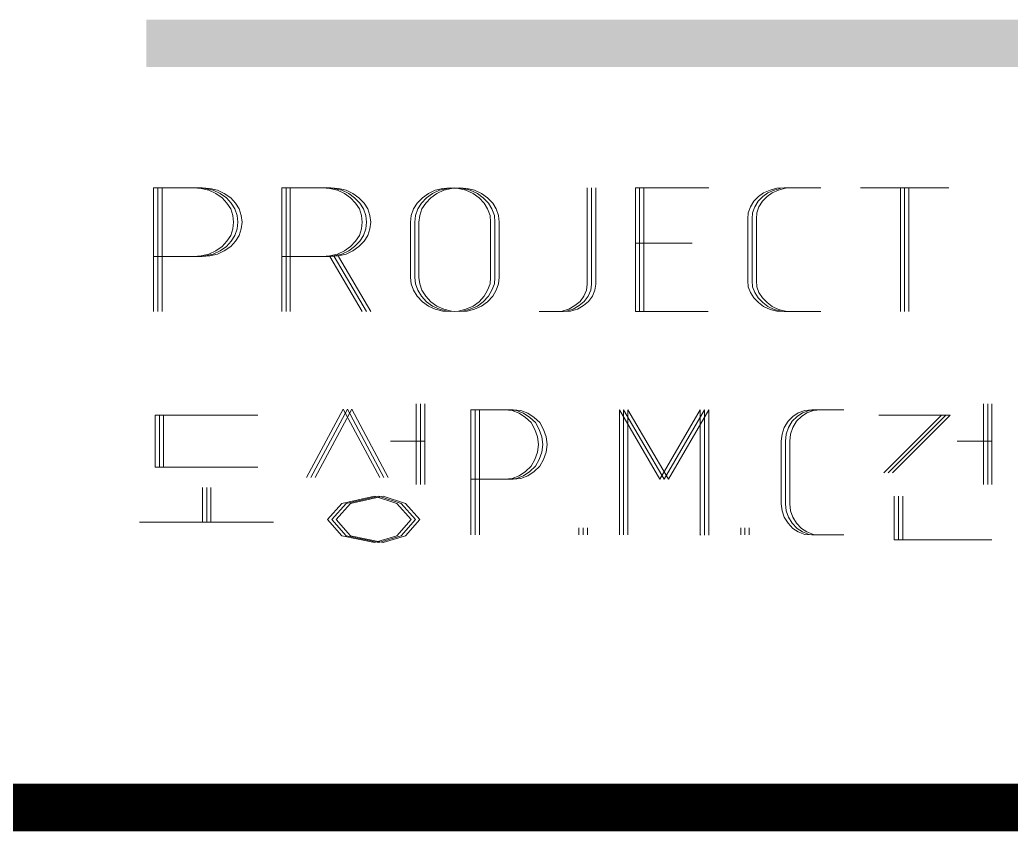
# Model space of a CAD drawing. Header units: millimetres. Extents: x 83956 to 461956, y 36707 to 125807.
# Drawn here: x 138495 to 140066, y 45388 to 46674 of the extents above; entities that cross this region are included whole.
import ezdxf

# ---------------------------------------------------------------- set-up
doc = ezdxf.new("R2010")
doc.units = ezdxf.units.MM
doc.header["$LTSCALE"] = 100
doc.header["$MEASUREMENT"] = 0
doc.layers.add('FORM', color=8, linetype='CONTINUOUS')

# ---------------------------------------------------------------- blocks, each defined once
blk = doc.blocks.new('PMC-mark')
at = {"layer": 'FORM', "lineweight": 0}
for p, q in [((606.2, 1310.2), (521.6, 1310.2)), ((521.6, 1310.2), (521.6, 1048.3)), ((615.2, 1310.2), (530.6, 1310.2)), ((530.6, 1310.2), (530.6, 1048.3)), ((624.2, 1310.2), (539.6, 1310.2)), ((539.6, 1310.2), (539.6, 1048.3)), ((606.2, 1310.2), (622.4, 1308.4)), ((615.2, 1310.2), (631.4, 1308.4)), ((622.4, 1308.4), (638.6, 1304.8)), ((624.2, 1310.2), (640.4, 1308.4)), ((631.4, 1308.4), (647.6, 1304.8)), ((638.6, 1304.8), (653, 1297.6)), ((640.4, 1308.4), (656.6, 1304.8)), ((647.6, 1304.8), (662, 1297.6)), ((656.6, 1304.8), (671, 1297.6)), ((878, 1310.2), (792.5, 1310.2)), ((792.5, 1310.2), (792.5, 1048.3)), ((887, 1310.2), (801.5, 1310.2)), ((801.5, 1310.2), (801.5, 1048.3)), ((896, 1310.2), (810.5, 1310.2)), ((810.5, 1310.2), (810.5, 1048.3)), ((878, 1310.2), (894.2, 1308.4)), ((887, 1310.2), (903.2, 1308.4)), ((894.2, 1308.4), (910.4, 1304.8)), ((896, 1310.2), (912.2, 1308.4)), ((903.2, 1308.4), (919.4, 1304.8)), ((910.4, 1304.8), (924.8, 1297.6)), ((912.2, 1308.4), (928.4, 1304.8)), ((919.4, 1304.8), (933.8, 1297.6)), ((928.4, 1304.8), (942.8, 1297.6)), ((1102.1, 1297.6), (1116.5, 1304.8)), ((1111.1, 1297.6), (1125.5, 1304.8)), ((1116.5, 1304.8), (1132.7, 1308.4)), ((1120.1, 1297.6), (1134.5, 1304.8)), ((1125.5, 1304.8), (1141.7, 1308.4)), ((1132.7, 1308.4), (1148.9, 1310.2)), ((1134.5, 1304.8), (1150.7, 1308.4)), ((1141.7, 1308.4), (1157.9, 1310.2)), ((1148.9, 1310.2), (1166, 1308.4)), ((1150.7, 1308.4), (1166.9, 1310.2)), ((1157.9, 1310.2), (1175, 1308.4)), ((1166, 1308.4), (1181.3, 1304.8)), ((1166.9, 1310.2), (1184, 1308.4)), ((1175, 1308.4), (1190.3, 1304.8)), ((1181.3, 1304.8), (1196.6, 1297.6)), ((1184, 1308.4), (1199.3, 1304.8)), ((1190.3, 1304.8), (1205.6, 1297.6)), ((1199.3, 1304.8), (1214.6, 1297.6)), ((1437.8, 1310.2), (1437.8, 1105.9)), ((1446.8, 1310.2), (1446.8, 1105.9)), ((1455.8, 1310.2), (1455.8, 1105.9)), ((1675.4, 1310.2), (1539.5, 1310.2)), ((1539.5, 1310.2), (1539.5, 1048.3)), ((1684.4, 1310.2), (1548.5, 1310.2)), ((1548.5, 1310.2), (1548.5, 1048.3)), ((1693.4, 1310.2), (1557.5, 1310.2)), ((1557.5, 1310.2), (1557.5, 1048.3)), ((1674.5, 1310.2), (1676.3, 1310.2)), ((1683.5, 1310.2), (1685.3, 1310.2)), ((1692.5, 1310.2), (1694.3, 1310.2)), ((1799.6, 1291.3), (1810.4, 1299.4)), ((1808.6, 1291.3), (1819.4, 1299.4)), ((1810.4, 1299.4), (1823.9, 1304.8)), ((1817.6, 1291.3), (1828.4, 1299.4)), ((1819.4, 1299.4), (1832.9, 1304.8)), ((1823.9, 1304.8), (1838.3, 1309.3)), ((1828.4, 1299.4), (1841.9, 1304.8)), ((1832.9, 1304.8), (1847.3, 1309.3)), ((1838.3, 1309.3), (1853.6, 1310.2)), ((1841.9, 1304.8), (1856.3, 1309.3)), ((1847.3, 1309.3), (1862.6, 1310.2)), ((1913, 1310.2), (1853.6, 1310.2)), ((1856.3, 1309.3), (1871.6, 1310.2)), ((1922, 1310.2), (1862.6, 1310.2)), ((1931, 1310.2), (1871.6, 1310.2)), ((2183.9, 1310.2), (2014.7, 1310.2)), ((2192.9, 1310.2), (2023.7, 1310.2)), ((2201.9, 1310.2), (2032.7, 1310.2)), ((2099.3, 1310.2), (2099.3, 1048.3)), ((2108.3, 1310.2), (2108.3, 1048.3)), ((2117.3, 1310.2), (2117.3, 1048.3)), ((653, 1297.6), (666.5, 1288.6)), ((662, 1297.6), (675.5, 1288.6)), ((666.5, 1288.6), (676.4, 1277.8)), ((671, 1297.6), (684.5, 1288.6)), ((675.5, 1288.6), (685.4, 1277.8)), ((676.4, 1277.8), (684.5, 1265.2)), ((684.5, 1288.6), (694.4, 1277.8)), ((685.4, 1277.8), (693.5, 1265.2)), ((694.4, 1277.8), (702.5, 1265.2)), ((924.8, 1297.6), (937.4, 1288.6)), ((933.8, 1297.6), (946.4, 1288.6)), ((937.4, 1288.6), (948.2, 1277.8)), ((942.8, 1297.6), (955.4, 1288.6)), ((946.4, 1288.6), (957.2, 1277.8)), ((948.2, 1277.8), (956.3, 1265.2)), ((955.4, 1288.6), (966.2, 1277.8)), ((957.2, 1277.8), (965.3, 1265.2)), ((966.2, 1277.8), (974.3, 1265.2)), ((1070.6, 1265.2), (1078.7, 1277.8)), ((1078.7, 1277.8), (1089.5, 1288.6)), ((1079.6, 1265.2), (1087.7, 1277.8)), ((1087.7, 1277.8), (1098.5, 1288.6)), ((1088.6, 1265.2), (1096.7, 1277.8)), ((1089.5, 1288.6), (1102.1, 1297.6)), ((1096.7, 1277.8), (1107.5, 1288.6)), ((1098.5, 1288.6), (1111.1, 1297.6)), ((1107.5, 1288.6), (1120.1, 1297.6)), ((1196.6, 1297.6), (1209.2, 1288.6)), ((1205.6, 1297.6), (1218.2, 1288.6)), ((1209.2, 1288.6), (1220, 1277.8)), ((1214.6, 1297.6), (1227.2, 1288.6)), ((1218.2, 1288.6), (1229, 1277.8)), ((1220, 1277.8), (1227.2, 1265.2)), ((1227.2, 1288.6), (1238, 1277.8)), ((1229, 1277.8), (1236.2, 1265.2)), ((1238, 1277.8), (1245.2, 1265.2)), ((1782.5, 1269.7), (1789.7, 1281.4)), ((1789.7, 1281.4), (1799.6, 1291.3)), ((1791.5, 1269.7), (1798.7, 1281.4)), ((1798.7, 1281.4), (1808.6, 1291.3)), ((1800.5, 1269.7), (1807.7, 1281.4)), ((1807.7, 1281.4), (1817.6, 1291.3)), ((684.5, 1265.2), (689, 1251.7)), ((693.5, 1265.2), (698, 1251.7)), ((702.5, 1265.2), (707, 1251.7)), ((956.3, 1265.2), (960.8, 1251.7)), ((965.3, 1265.2), (969.8, 1251.7)), ((974.3, 1265.2), (978.8, 1251.7)), ((1066.1, 1251.7), (1070.6, 1265.2)), ((1075.1, 1251.7), (1079.6, 1265.2)), ((1084.1, 1251.7), (1088.6, 1265.2)), ((1227.2, 1265.2), (1232.6, 1251.7)), ((1236.2, 1265.2), (1241.6, 1251.7)), ((1245.2, 1265.2), (1250.6, 1251.7)), ((1777.1, 1244.5), (1778, 1257.1)), ((1778, 1257.1), (1782.5, 1269.7)), ((1786.1, 1244.5), (1787, 1257.1)), ((1787, 1257.1), (1791.5, 1269.7)), ((1795.1, 1244.5), (1796, 1257.1)), ((1796, 1257.1), (1800.5, 1269.7)), ((689, 1251.7), (690.8, 1237.3)), ((690.8, 1237.3), (689, 1222.9)), ((698, 1251.7), (699.8, 1237.3)), ((699.8, 1237.3), (698, 1222.9)), ((707, 1251.7), (708.8, 1237.3)), ((708.8, 1237.3), (707, 1222.9)), ((960.8, 1251.7), (962.6, 1237.3)), ((962.6, 1237.3), (960.8, 1222.9)), ((969.8, 1251.7), (971.6, 1237.3)), ((971.6, 1237.3), (969.8, 1222.9)), ((978.8, 1251.7), (980.6, 1237.3)), ((980.6, 1237.3), (978.8, 1222.9)), ((1064.3, 1237.3), (1066.1, 1251.7)), ((1064.3, 1237.3), (1064.3, 1120.3)), ((1073.3, 1237.3), (1075.1, 1251.7)), ((1073.3, 1237.3), (1073.3, 1120.3)), ((1082.3, 1237.3), (1084.1, 1251.7)), ((1082.3, 1237.3), (1082.3, 1120.3)), ((1232.6, 1251.7), (1233.5, 1237.3)), ((1233.5, 1120.3), (1233.5, 1237.3)), ((1241.6, 1251.7), (1242.5, 1237.3)), ((1242.5, 1120.3), (1242.5, 1237.3)), ((1250.6, 1251.7), (1251.5, 1237.3)), ((1251.5, 1120.3), (1251.5, 1237.3)), ((1777.1, 1244.5), (1777.1, 1113.1)), ((1786.1, 1244.5), (1786.1, 1113.1)), ((1795.1, 1244.5), (1795.1, 1113.1)), ((689, 1222.9), (684.5, 1209.4)), ((698, 1222.9), (693.5, 1209.4)), ((707, 1222.9), (702.5, 1209.4)), ((960.8, 1222.9), (956.3, 1209.4)), ((969.8, 1222.9), (965.3, 1209.4)), ((978.8, 1222.9), (974.3, 1209.4)), ((676.4, 1196.8), (666.5, 1186)), ((685.4, 1196.8), (675.5, 1186)), ((684.5, 1209.4), (676.4, 1196.8)), ((694.4, 1196.8), (684.5, 1186)), ((693.5, 1209.4), (685.4, 1196.8)), ((702.5, 1209.4), (694.4, 1196.8)), ((948.2, 1196.8), (937.4, 1186)), ((957.2, 1196.8), (946.4, 1186)), ((956.3, 1209.4), (948.2, 1196.8)), ((966.2, 1196.8), (955.4, 1186)), ((965.3, 1209.4), (957.2, 1196.8)), ((974.3, 1209.4), (966.2, 1196.8)), ((653, 1177), (638.6, 1169.8)), ((662, 1177), (647.6, 1169.8)), ((666.5, 1186), (653, 1177)), ((671, 1177), (656.6, 1169.8)), ((675.5, 1186), (662, 1177)), ((684.5, 1186), (671, 1177)), ((924.8, 1177), (910.4, 1169.8)), ((933.8, 1177), (919.4, 1169.8)), ((937.4, 1186), (924.8, 1177)), ((942.8, 1177), (928.4, 1169.8)), ((946.4, 1186), (933.8, 1177)), ((955.4, 1186), (942.8, 1177)), ((1539.5, 1193.2), (1641.2, 1193.2)), ((1548.5, 1193.2), (1650.2, 1193.2)), ((1557.5, 1193.2), (1659.2, 1193.2)), ((521.6, 1164.4), (606.2, 1164.4)), ((530.6, 1164.4), (615.2, 1164.4)), ((539.6, 1164.4), (624.2, 1164.4)), ((606.2, 1164.4), (622.4, 1166.2)), ((615.2, 1164.4), (631.4, 1166.2)), ((638.6, 1169.8), (622.4, 1166.2)), ((624.2, 1164.4), (640.4, 1166.2)), ((647.6, 1169.8), (631.4, 1166.2)), ((656.6, 1169.8), (640.4, 1166.2)), ((792.5, 1164.4), (878, 1164.4)), ((801.5, 1164.4), (887, 1164.4)), ((810.5, 1164.4), (896, 1164.4)), ((878, 1164.4), (894.2, 1166.2)), ((887, 1164.4), (903.2, 1166.2)), ((910.4, 1169.8), (894.2, 1166.2)), ((962.6, 1048.3), (894.2, 1164.4)), ((896, 1164.4), (912.2, 1166.2)), ((919.4, 1169.8), (903.2, 1166.2)), ((971.6, 1048.3), (903.2, 1164.4)), ((928.4, 1169.8), (912.2, 1166.2)), ((980.6, 1048.3), (912.2, 1164.4)), ((1066.1, 1106.8), (1064.3, 1120.3)), ((1075.1, 1106.8), (1073.3, 1120.3)), ((1084.1, 1106.8), (1082.3, 1120.3)), ((1233.5, 1120.3), (1232.6, 1106.8)), ((1242.5, 1120.3), (1241.6, 1106.8)), ((1251.5, 1120.3), (1250.6, 1106.8)), ((1778, 1100.5), (1777.1, 1113.1)), ((1787, 1100.5), (1786.1, 1113.1)), ((1796, 1100.5), (1795.1, 1113.1)), ((1070.6, 1093.3), (1066.1, 1106.8)), ((1078.7, 1080.7), (1070.6, 1093.3)), ((1079.6, 1093.3), (1075.1, 1106.8)), ((1087.7, 1080.7), (1079.6, 1093.3)), ((1088.6, 1093.3), (1084.1, 1106.8)), ((1096.7, 1080.7), (1088.6, 1093.3)), ((1227.2, 1093.3), (1220, 1080.7)), ((1232.6, 1106.8), (1227.2, 1093.3)), ((1236.2, 1093.3), (1229, 1080.7)), ((1241.6, 1106.8), (1236.2, 1093.3)), ((1245.2, 1093.3), (1238, 1080.7)), ((1250.6, 1106.8), (1245.2, 1093.3)), ((1436, 1093.3), (1430.6, 1080.7)), ((1437.8, 1105.9), (1436, 1093.3)), ((1445, 1093.3), (1439.6, 1080.7)), ((1446.8, 1105.9), (1445, 1093.3)), ((1454, 1093.3), (1448.6, 1080.7)), ((1455.8, 1105.9), (1454, 1093.3)), ((1782.5, 1088.8), (1778, 1100.5)), ((1791.5, 1088.8), (1787, 1100.5)), ((1800.5, 1088.8), (1796, 1100.5)), ((1089.5, 1069), (1078.7, 1080.7)), ((1098.5, 1069), (1087.7, 1080.7)), ((1102.1, 1060), (1089.5, 1069)), ((1107.5, 1069), (1096.7, 1080.7)), ((1111.1, 1060), (1098.5, 1069)), ((1120.1, 1060), (1107.5, 1069)), ((1209.2, 1069), (1196.6, 1060)), ((1218.2, 1069), (1205.6, 1060)), ((1220, 1080.7), (1209.2, 1069)), ((1227.2, 1069), (1214.6, 1060)), ((1229, 1080.7), (1218.2, 1069)), ((1238, 1080.7), (1227.2, 1069)), ((1422.5, 1069.9), (1411.7, 1060.9)), ((1431.5, 1069.9), (1420.7, 1060.9)), ((1430.6, 1080.7), (1422.5, 1069.9)), ((1440.5, 1069.9), (1429.7, 1060.9)), ((1439.6, 1080.7), (1431.5, 1069.9)), ((1448.6, 1080.7), (1440.5, 1069.9)), ((1789.7, 1077.1), (1782.5, 1088.8)), ((1799.6, 1067.2), (1789.7, 1077.1)), ((1798.7, 1077.1), (1791.5, 1088.8)), ((1808.6, 1067.2), (1798.7, 1077.1)), ((1807.7, 1077.1), (1800.5, 1088.8)), ((1817.6, 1067.2), (1807.7, 1077.1)), ((1116.5, 1053.7), (1102.1, 1060)), ((1125.5, 1053.7), (1111.1, 1060)), ((1132.7, 1049.2), (1116.5, 1053.7)), ((1134.5, 1053.7), (1120.1, 1060)), ((1141.7, 1049.2), (1125.5, 1053.7)), ((1148.9, 1048.3), (1132.7, 1049.2)), ((1150.7, 1049.2), (1134.5, 1053.7)), ((1157.9, 1048.3), (1141.7, 1049.2)), ((1166, 1049.2), (1148.9, 1048.3)), ((1166.9, 1048.3), (1150.7, 1049.2)), ((1175, 1049.2), (1157.9, 1048.3)), ((1181.3, 1053.7), (1166, 1049.2)), ((1184, 1049.2), (1166.9, 1048.3)), ((1190.3, 1053.7), (1175, 1049.2)), ((1196.6, 1060), (1181.3, 1053.7)), ((1199.3, 1053.7), (1184, 1049.2)), ((1205.6, 1060), (1190.3, 1053.7)), ((1214.6, 1060), (1199.3, 1053.7)), ((1369.4, 1048.3), (1336.1, 1048.3)), ((1378.4, 1048.3), (1345.1, 1048.3)), ((1387.4, 1048.3), (1354.1, 1048.3)), ((1384.7, 1049.2), (1369.4, 1048.3)), ((1393.7, 1049.2), (1378.4, 1048.3)), ((1399.1, 1053.7), (1384.7, 1049.2)), ((1402.7, 1049.2), (1387.4, 1048.3)), ((1408.1, 1053.7), (1393.7, 1049.2)), ((1411.7, 1060.9), (1399.1, 1053.7)), ((1417.1, 1053.7), (1402.7, 1049.2)), ((1420.7, 1060.9), (1408.1, 1053.7)), ((1429.7, 1060.9), (1417.1, 1053.7)), ((1539.5, 1048.3), (1675.4, 1048.3)), ((1548.5, 1048.3), (1684.4, 1048.3)), ((1557.5, 1048.3), (1693.4, 1048.3)), ((1810.4, 1059.1), (1799.6, 1067.2)), ((1819.4, 1059.1), (1808.6, 1067.2)), ((1823.9, 1052.8), (1810.4, 1059.1)), ((1828.4, 1059.1), (1817.6, 1067.2)), ((1832.9, 1052.8), (1819.4, 1059.1)), ((1838.3, 1049.2), (1823.9, 1052.8)), ((1841.9, 1052.8), (1828.4, 1059.1)), ((1847.3, 1049.2), (1832.9, 1052.8)), ((1838.3, 1049.2), (1853.6, 1048.3)), ((1856.3, 1049.2), (1841.9, 1052.8)), ((1847.3, 1049.2), (1862.6, 1048.3)), ((1853.6, 1048.3), (1913, 1048.3)), ((1856.3, 1049.2), (1871.6, 1048.3)), ((1862.6, 1048.3), (1922, 1048.3)), ((1871.6, 1048.3), (1931, 1048.3)), ((922, 841.8), (844.7, 697.3)), ((931.1, 841.8), (853.8, 697.3)), ((940.2, 841.8), (862.9, 697.3)), ((999.3, 697.3), (922, 841.8)), ((1008.3, 697.3), (931.1, 841.8)), ((1017.4, 697.3), (940.2, 841.8)), ((1076.5, 853.6), (1076.5, 682.7)), ((1085.6, 853.6), (1085.6, 682.7)), ((1094.7, 853.6), (1094.7, 682.7)), ((1262.9, 840.9), (1192, 840.9)), ((1192, 840.9), (1192, 576.4)), ((1272, 840.9), (1201.1, 840.9)), ((1201.1, 840.9), (1201.1, 576.4)), ((1281, 840.9), (1210.1, 840.9)), ((1210.1, 840.9), (1210.1, 576.4)), ((1262.9, 840.9), (1279.2, 839.1)), ((1272, 840.9), (1288.3, 839.1)), ((1279.2, 839.1), (1293.8, 833.6)), ((1281, 840.9), (1297.4, 839.1)), ((1288.3, 839.1), (1302.9, 833.6)), ((1297.4, 839.1), (1312, 833.6)), ((1591, 693.7), (1505.6, 840.9)), ((1505.6, 840.9), (1505.6, 576.4)), ((1600.1, 693.7), (1514.7, 840.9)), ((1514.7, 840.9), (1514.7, 576.4)), ((1609.2, 693.7), (1523.8, 840.9)), ((1523.8, 840.9), (1523.8, 576.4)), ((1676.5, 840.9), (1591, 693.7)), ((1685.6, 840.9), (1600.1, 693.7)), ((1694.6, 840.9), (1609.2, 693.7)), ((1676.5, 576.4), (1676.5, 840.9)), ((1685.6, 576.4), (1685.6, 840.9)), ((1694.6, 576.4), (1694.6, 840.9)), ((1883.7, 834.5), (1897.3, 839.1)), ((1892.8, 834.5), (1906.4, 839.1)), ((1897.3, 839.1), (1911.9, 840.9)), ((1901.9, 834.5), (1915.5, 839.1)), ((1906.4, 839.1), (1921, 840.9)), ((1961.9, 840.9), (1911.9, 840.9)), ((1915.5, 839.1), (1930.1, 840.9)), ((1971, 840.9), (1921, 840.9)), ((1980.1, 840.9), (1930.1, 840.9)), ((2274.6, 853.6), (2274.6, 682.7)), ((2283.7, 853.6), (2283.7, 682.7)), ((2292.8, 853.6), (2292.8, 682.7)), ((524.8, 829.1), (723.8, 829.1)), ((524.8, 719.1), (524.8, 829.1)), ((533.8, 829.1), (732.9, 829.1)), ((533.8, 719.1), (533.8, 829.1)), ((542.9, 829.1), (742, 829.1)), ((542.9, 719.1), (542.9, 829.1)), ((1293.8, 833.6), (1307.4, 824.5)), ((1302.9, 833.6), (1316.5, 824.5)), ((1307.4, 824.5), (1319.2, 813.6)), ((1312, 833.6), (1325.6, 824.5)), ((1316.5, 824.5), (1328.3, 813.6)), ((1325.6, 824.5), (1337.4, 813.6)), ((1861.9, 816.4), (1871.9, 826.4)), ((1871, 816.4), (1881, 826.4)), ((1871.9, 826.4), (1883.7, 834.5)), ((1880.1, 816.4), (1890.1, 826.4)), ((1881, 826.4), (1892.8, 834.5)), ((1890.1, 826.4), (1901.9, 834.5)), ((2186.4, 829.1), (2053.7, 829.1)), ((2195.5, 829.1), (2062.8, 829.1)), ((2064.6, 707.3), (2186.4, 829.1)), ((2204.6, 829.1), (2071.9, 829.1)), ((2073.7, 707.3), (2195.5, 829.1)), ((2082.8, 707.3), (2204.6, 829.1)), ((1319.2, 813.6), (1327.4, 799.1)), ((1327.4, 799.1), (1332.9, 783.6)), ((1328.3, 813.6), (1336.5, 799.1)), ((1336.5, 799.1), (1342, 783.6)), ((1337.4, 813.6), (1345.6, 799.1)), ((1345.6, 799.1), (1351, 783.6)), ((1849.2, 789.1), (1853.7, 803.6)), ((1853.7, 803.6), (1861.9, 816.4)), ((1858.3, 789.1), (1862.8, 803.6)), ((1862.8, 803.6), (1871, 816.4)), ((1867.4, 789.1), (1871.9, 803.6)), ((1871.9, 803.6), (1880.1, 816.4)), ((1332.9, 783.6), (1334.7, 767.3)), ((1342, 783.6), (1343.8, 767.3)), ((1351, 783.6), (1352.9, 767.3)), ((1847.4, 774.6), (1849.2, 789.1)), ((1856.4, 774.6), (1858.3, 789.1)), ((1865.5, 774.6), (1867.4, 789.1)), ((1076.5, 774.6), (1022, 774.6)), ((1085.6, 774.6), (1031.1, 774.6)), ((1094.7, 774.6), (1040.2, 774.6)), ((1334.7, 767.3), (1332.9, 750.9)), ((1343.8, 767.3), (1342, 750.9)), ((1352.9, 767.3), (1351, 750.9)), ((1847.4, 774.6), (1847.4, 641.8)), ((1856.4, 774.6), (1856.4, 641.8)), ((1865.5, 774.6), (1865.5, 641.8)), ((2274.6, 774.6), (2219.1, 774.6)), ((2283.7, 774.6), (2228.2, 774.6)), ((2292.8, 774.6), (2237.3, 774.6)), ((1327.4, 735.5), (1319.2, 721.8)), ((1332.9, 750.9), (1327.4, 735.5)), ((1336.5, 735.5), (1328.3, 721.8)), ((1342, 750.9), (1336.5, 735.5)), ((1345.6, 735.5), (1337.4, 721.8)), ((1351, 750.9), (1345.6, 735.5)), ((723.8, 719.1), (524.8, 719.1)), ((732.9, 719.1), (533.8, 719.1)), ((742, 719.1), (542.9, 719.1)), ((1319.2, 721.8), (1307.4, 710)), ((1328.3, 721.8), (1316.5, 710)), ((1337.4, 721.8), (1325.6, 710)), ((1192, 693.7), (1262.9, 693.7)), ((1201.1, 693.7), (1272, 693.7)), ((1210.1, 693.7), (1281, 693.7)), ((1262.9, 693.7), (1279.2, 695.5)), ((1272, 693.7), (1288.3, 695.5)), ((1293.8, 700.9), (1279.2, 695.5)), ((1281, 693.7), (1297.4, 695.5)), ((1302.9, 700.9), (1288.3, 695.5)), ((1307.4, 710), (1293.8, 700.9)), ((1312, 700.9), (1297.4, 695.5)), ((1316.5, 710), (1302.9, 700.9)), ((1325.6, 710), (1312, 700.9)), ((624.7, 676.4), (624.7, 602.8)), ((633.8, 676.4), (633.8, 602.8)), ((642.9, 676.4), (642.9, 602.8)), ((988.3, 658.2), (919.3, 642.7)), ((997.4, 658.2), (928.4, 642.7)), ((1006.5, 658.2), (937.4, 642.7)), ((1035.6, 642.7), (988.3, 658.2)), ((1044.7, 642.7), (997.4, 658.2)), ((1053.8, 642.7), (1006.5, 658.2)), ((2086.4, 565.5), (2086.4, 658.2)), ((2095.5, 565.5), (2095.5, 658.2)), ((2104.6, 565.5), (2104.6, 658.2)), ((889.3, 609.1), (919.3, 642.7)), ((898.4, 609.1), (928.4, 642.7)), ((907.4, 609.1), (937.4, 642.7)), ((1035.6, 642.7), (1065.6, 609.1)), ((1044.7, 642.7), (1074.7, 609.1)), ((1053.8, 642.7), (1083.8, 609.1)), ((1849.2, 627.3), (1847.4, 641.8)), ((1858.3, 627.3), (1856.4, 641.8)), ((1867.4, 627.3), (1865.5, 641.8)), ((919.3, 574.6), (889.3, 609.1)), ((928.4, 574.6), (898.4, 609.1)), ((937.4, 574.6), (907.4, 609.1)), ((1065.6, 609.1), (1035.6, 574.6)), ((1074.7, 609.1), (1044.7, 574.6)), ((1083.8, 609.1), (1053.8, 574.6)), ((1853.7, 613.7), (1849.2, 627.3)), ((1861.9, 600.9), (1853.7, 613.7)), ((1862.8, 613.7), (1858.3, 627.3)), ((1871, 600.9), (1862.8, 613.7)), ((1871.9, 613.7), (1867.4, 627.3)), ((1880.1, 600.9), (1871.9, 613.7)), ((756.6, 602.8), (492, 602.8)), ((765.6, 602.8), (501.1, 602.8)), ((774.7, 602.8), (510.2, 602.8)), ((1420.1, 590.9), (1420.1, 576.4)), ((1429.2, 590.9), (1429.2, 576.4)), ((1438.3, 590.9), (1438.3, 576.4)), ((1761.9, 590.9), (1761.9, 576.4)), ((1771, 590.9), (1771, 576.4)), ((1780.1, 590.9), (1780.1, 576.4)), ((1871.9, 590), (1861.9, 600.9)), ((1881, 590), (1871, 600.9)), ((1883.7, 582.8), (1871.9, 590)), ((1890.1, 590), (1880.1, 600.9)), ((1892.8, 582.8), (1881, 590)), ((1901.9, 582.8), (1890.1, 590)), ((988.3, 560), (919.3, 574.6)), ((997.4, 560), (928.4, 574.6)), ((1006.5, 560), (937.4, 574.6)), ((1035.6, 574.6), (988.3, 560)), ((1044.7, 574.6), (997.4, 560)), ((1053.8, 574.6), (1006.5, 560)), ((1675.6, 576.4), (1677.4, 576.4)), ((1684.6, 576.4), (1686.5, 576.4)), ((1693.7, 576.4), (1695.6, 576.4)), ((1897.3, 577.3), (1883.7, 582.8)), ((1906.4, 577.3), (1892.8, 582.8)), ((1897.3, 577.3), (1911.9, 576.4)), ((1915.5, 577.3), (1901.9, 582.8)), ((1906.4, 577.3), (1921, 576.4)), ((1911.9, 576.4), (1961.9, 576.4)), ((1915.5, 577.3), (1930.1, 576.4)), ((1921, 576.4), (1971, 576.4)), ((1930.1, 576.4), (1980.1, 576.4)), ((2274.6, 565.5), (2086.4, 565.5)), ((2283.7, 565.5), (2095.5, 565.5)), ((2292.8, 565.5), (2104.6, 565.5))]:
    blk.add_line(p, q, dxfattribs=at)
at = {"layer": 'FORM', "color": 7}
blk.add_solid([(506.6, 1565), (506.6, 1665), (8348.9, 1565), (8348.9, 1665)], dxfattribs=at)
blk = doc.blocks.new('PMC-FORMV')
at = {"layer": 'FORM', "const_width": 50.1}
blk.add_lwpolyline([(36236.2, 5812.1), (40739.9, 5812.1)], dxfattribs=at)
at = {"layer": 'FORM', "xscale": 0.5, "yscale": 0.5, "zscale": 0.5}
blk.add_blockref('PMC-mark', (36239.9, 5812.1), dxfattribs=at)

msp = doc.modelspace()

# ---------------------------------------------------------------- block references
at = {"layer": 'FORM', "xscale": 1.5, "yscale": 1.5, "zscale": 1.5}
msp.add_blockref('PMC-FORMV', (83956.1, 36707.1), dxfattribs=at)

doc.saveas('drawing.dxf')
